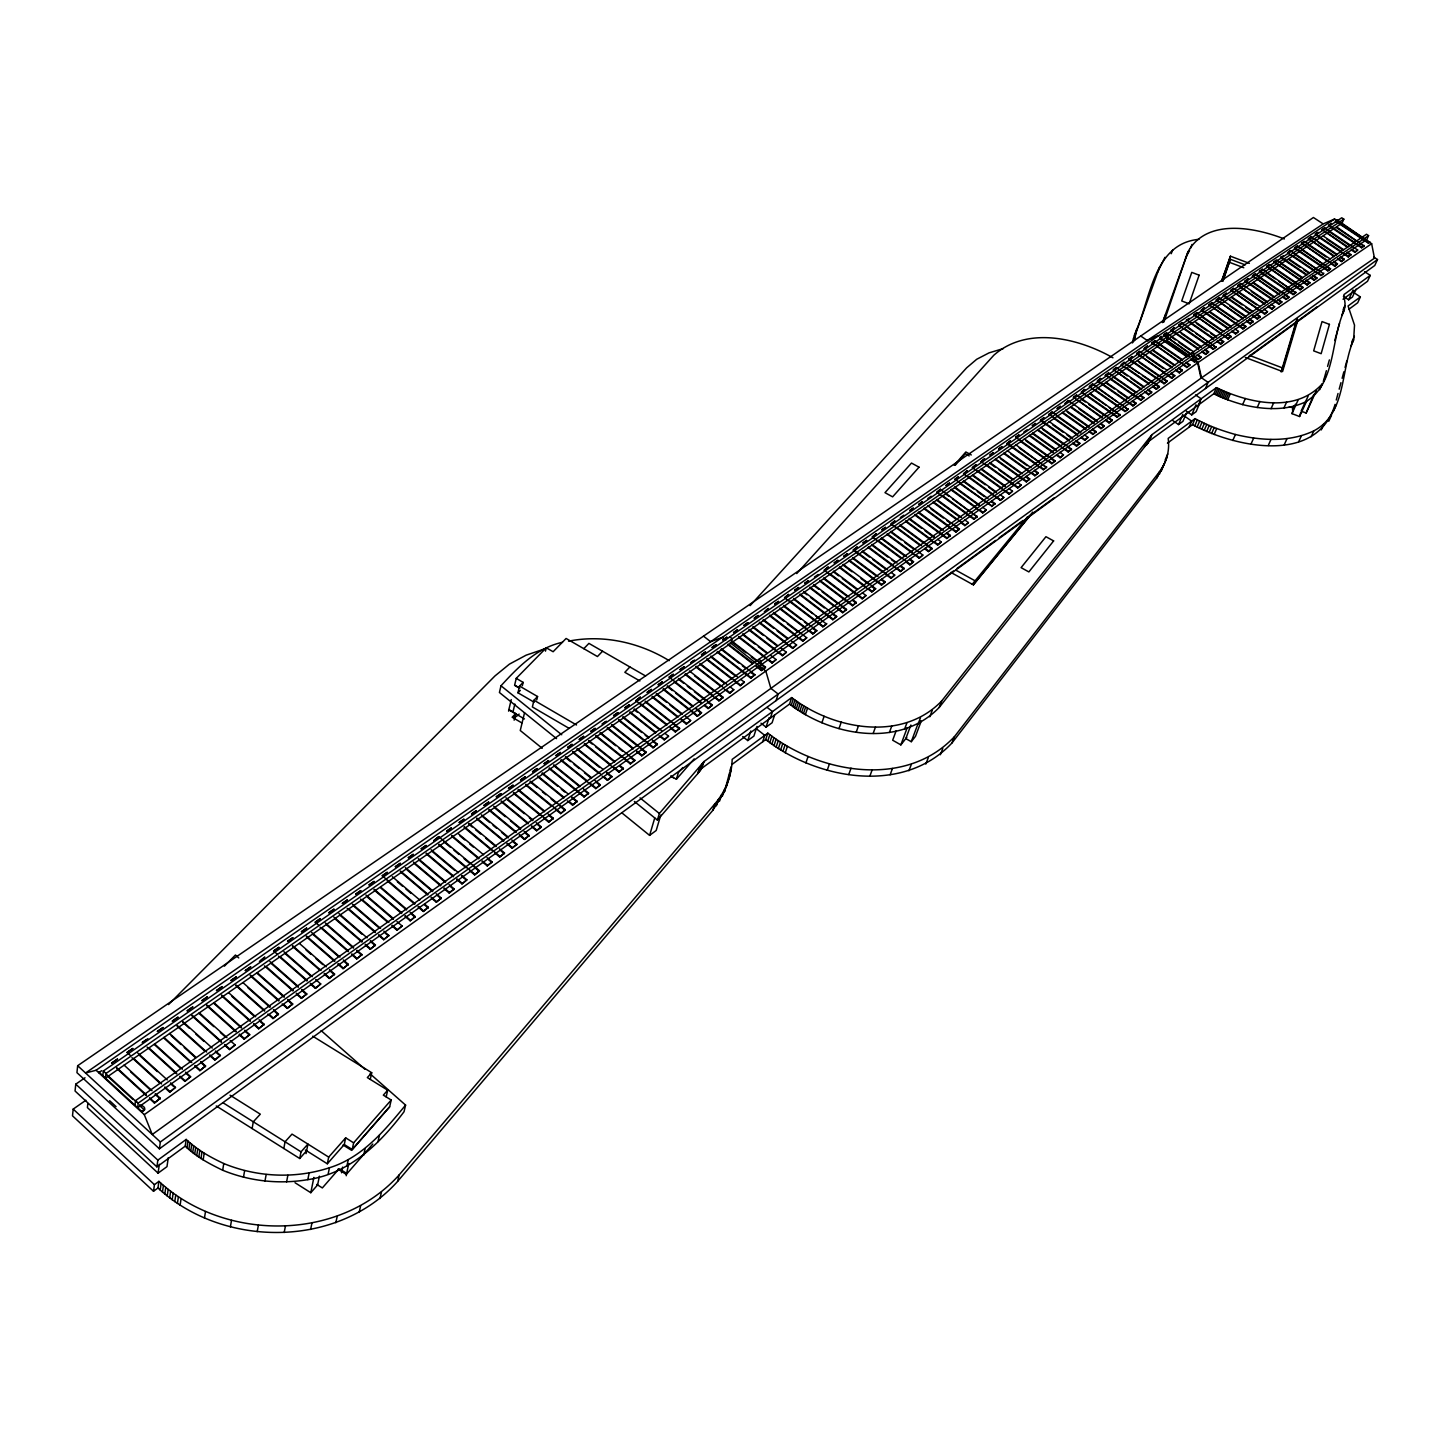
<?xml version="1.0" encoding="UTF-8"?>
<svg xmlns="http://www.w3.org/2000/svg" width="1450" height="1450" viewBox="0 0 1450 1450"><rect width="100%" height="100%" fill="white"/><g stroke="black" fill="none" stroke-linecap="round" stroke-linejoin="round"><path stroke-width="1.5" d="M1319.663 389.706L1322.418 383.688C1295.484 413.594 1248.994 403.372 1216.423 387.639L1151.916 434.692L941.666 701.002C902.081 742.146 833.514 729.749 791.682 697.577L789.543 704.084C831.285 736.256 899.761 748.544 939.238 707.401L1149.361 440.873L1213.813 393.729C1222.966 398.478 1232.754 401.759 1242.65 404.623C1263.186 409.589 1285.824 411.147 1305.435 401.958C1336.338 383.833 1330.484 339.572 1344.077 310.826L1345.074 303.757L1343.951 294.567L1370.25 275.391L1364.613 271.676M1134.389 340.732L1136.673 329.422C1150.702 297.159 1154.164 243.455 1198.969 239.322M85.894 1100.242L73.189 1109.105L72.5 1115.829L153.519 1191.266L157.977 1187.985L158.902 1181.369C223.88 1241.635 338.901 1242.143 399.149 1174.917L714.85 803.898C725.435 791.573 731.833 775.678 732.159 759.383L767.811 733.138C819.776 773.539 905.706 788.601 954.481 736.618L1159.529 471.667C1166.869 462.387 1169.824 450.08 1168.156 438.426L1195.072 418.615C1207.777 425.629 1221.48 430.596 1235.436 434.493C1261.101 440.673 1289.431 442.522 1313.863 430.831C1346.633 413.721 1340.543 369.206 1353.629 339.88L1354.518 325.144L1348.065 305.986L1360.372 296.942L1352.923 292.012M85.024 1077.767L75.762 1084.165L75.056 1091.016L156.908 1166.869L185.201 1146.171L186.198 1139.428C197.037 1149.832 210.268 1157.191 223.771 1163.534C257.121 1177.291 295.129 1178.995 329.44 1167.739C362.21 1157.589 384.631 1130.601 405.583 1105.099L370.094 1073.798M1322.835 223.681L1313.41 217.5L77.666 1065.714L76.941 1072.656L159.409 1148.817L1374.763 265.495L1377.5 259.532L1373.73 257.067M87.834 1103.577L87.399 1107.601L158.086 1173.159L166.986 1166.634L168.254 1157.716M98.727 1072.71L101.645 1070.698M102.805 1075.683L103.331 1071.006L1166.199 334.515L1168.374 336.001L1166.688 340.17L105.469 1078.148L105.995 1073.471L1168.374 336.001M127.056 1052.446L132.802 1048.477L127.056 1052.446L130.355 1055.455M1163.915 322.009L1187.949 251.919C1206.473 218.062 1254.504 227.251 1284.338 238.96M134.941 1105.262L135.539 1100.622L1192.408 352.459L1194.601 353.963L1192.462 358.422L1366.752 239.631L1368.564 235.625L1366.498 234.248L1192.027 352.731L1194.184 354.253L1368.564 235.625M1194.601 353.963L138.239 1103.106L137.641 1107.746L1192.861 358.132M147.882 1038.671L142.209 1042.604L146.468 1039.65M144.583 1109.395C135.285 1115.666 152.703 1108.543 139.635 1104.864M149.477 1098.502L154.407 1103.033L160.261 1098.248L155.331 1093.717M157.977 1187.985C222.774 1248.178 337.596 1248.559 397.626 1181.387L712.82 810.351L724.619 791.392L729.567 772.759M154.407 1103.033L160.261 1098.248M153.519 1191.266L154.443 1184.668L158.902 1181.369M156.908 1166.869L157.833 1160.127L186.198 1139.428M159.409 1148.817L160.352 1141.984L1377.5 259.532M158.086 1173.159L159.319 1164.259M164.756 1087.645L169.686 1092.14L175.486 1087.391L170.574 1082.896M160.189 1190.033L161.131 1183.418M175.486 1087.391L169.686 1092.14M162.472 1192.045L163.415 1185.447M164.811 1194.039L165.753 1187.423M167.203 1195.978L168.164 1189.381M179.927 1076.879L184.839 1081.356L190.584 1076.643L185.672 1072.166M169.668 1197.899L170.629 1191.302M172.188 1199.784L173.148 1193.205M184.839 1081.356L190.584 1076.643M174.761 1201.633L175.74 1195.054M177.407 1203.446L178.386 1196.866M405.583 1105.099L404.042 1111.715C380.045 1143.688 349.051 1173.648 307.817 1179.648C279.216 1184.469 249.509 1181.261 222.666 1170.241C209.996 1164.114 197.399 1157.444 186.996 1147.802L188.011 1141.077M194.934 1066.221L199.846 1070.662L205.556 1065.967L200.644 1061.545M180.108 1205.222L181.087 1198.643M188.844 1149.415L189.859 1142.691M190.748 1151.01L191.762 1144.286M199.846 1070.662L205.556 1065.967M192.687 1152.569L193.72 1145.844M194.681 1154.109L195.714 1147.385M196.729 1155.614L197.762 1148.889M198.813 1157.1L199.846 1150.376M209.833 1055.636L214.727 1060.059L220.4 1055.401L215.488 1050.996M200.952 1158.55L202.003 1151.826M203.145 1159.964L204.196 1153.257M220.4 1055.401L214.727 1060.059M224.587 1045.16L229.481 1049.546L235.099 1044.924L230.206 1040.556M204.45 1218.072L205.501 1211.529M235.099 1044.924L229.481 1049.546M222.666 1170.241L223.771 1163.534M239.232 1034.774L244.108 1039.124L249.672 1034.557L244.796 1030.189M259.405 961.441L264.824 957.072L261.181 960.208M244.108 1039.124L249.672 1034.557M253.532 1024.298L258.608 1028.793L264.136 1024.262L259.079 1019.749M273.615 950.982L278.889 947.339L273.615 950.982L276.968 953.919M258.608 1028.793L264.136 1024.262M230.387 1226.881L231.511 1220.338M243.473 1177.291L244.633 1170.621M252.119 1128.535L253.297 1121.793L260.311 1114.18L230.042 1095.185M267.924 1014.076L272.981 1018.553L278.454 1014.039L273.416 1009.581M1222.803 278.454L1222.966 277.53M272.981 1018.553L278.454 1014.039M282.188 1003.962L287.227 1008.403L292.664 1003.926L287.626 999.485M287.227 1008.403L292.664 1003.926M264.951 1181.17L266.166 1174.518M257.212 1231.666L258.39 1225.159M296.326 993.921L301.346 998.343L306.748 993.884L301.727 989.48M315.212 922.182L320.341 918.629L315.212 922.182L318.529 925.064M301.346 998.343L306.748 993.884M283.819 1148.491L285.07 1141.784L292.012 1134.099L328.697 1157.118L327.319 1163.788L305.37 1149.995M310.336 983.952L315.357 988.356L320.722 983.952L315.701 979.548M320.722 983.952L315.357 988.356M286.593 1181.931L287.861 1175.279M324.238 974.092L329.259 978.46L334.569 974.074L329.567 969.706M284.182 1232.5L285.451 1225.993M329.259 978.46L334.569 974.074M216.249 1105.969L299.733 1158.514L301.02 1151.826L307.944 1144.086L306.059 1153.62M338.031 964.304L343.034 968.654L348.308 964.304L343.306 959.954M343.034 968.654L348.308 964.304M307.817 1179.648L309.14 1173.014M351.697 954.589L356.682 958.921L361.92 954.589L356.936 950.276M295.021 1182.729L310.808 1192.716L313.889 1177.382M1159.746 266.655L1132.378 342.925L1134.77 336.889M356.682 958.921L361.92 954.589M319.399 1176.186L317.604 1184.94L310.808 1192.716M382.256 875.764L387.186 872.356L382.256 875.764L414.863 903.477M310.626 1229.473L311.949 1222.984M365.237 944.965L370.221 949.279L375.423 944.983L370.439 940.688M328.081 1174.373L329.44 1167.739M370.221 949.279L375.423 944.983M378.686 935.431L383.652 939.709L388.817 935.431L383.851 931.172M344.266 1144.521L345.68 1137.851L353.637 1142.836L352.205 1149.488L344.266 1144.521L327.319 1163.788M383.652 939.709L388.817 935.431M342.635 1167.123L341.711 1171.509A20.064 4.713 -57.3 0 0 341.529 1172.778M392.026 925.952L396.974 930.211L402.103 925.97L396.938 921.566M346.858 1166.235L348.272 1159.601M335.838 1222.713L337.234 1216.242M346.242 1175.751A20.064 4.676 -57.3 0 1 346.423 1174.482L348.779 1163.516M402.103 925.97L396.974 930.211M370.257 1079.398L371.708 1072.71L312.729 1036.188M405.039 916.4L410.187 920.804L415.28 916.599L410.114 912.195M410.187 920.804L415.28 916.599M363.66 1155.306L365.11 1148.69M438.734 836.668L433.822 840.656L438.734 836.668L479.551 870.816L474.639 874.876L469.546 870.598M418.144 907.084L423.291 911.47L428.348 907.283L424.904 904.383M359.165 1212.345L360.615 1205.874M423.291 911.47L428.348 907.283M386.189 1096.889L387.694 1090.201L367.339 1077.586L371.708 1072.71M377.979 1141.712L379.465 1135.096M387.694 1090.201L383.326 1095.149L391.192 1100.024L389.688 1106.694L352.205 1149.488M431.157 897.858L436.287 902.208L441.289 898.058L436.16 893.726M436.287 902.208L441.289 898.058M444.062 888.687L449.174 893.019L454.158 888.904L449.029 884.591M379.972 1198.516L381.459 1192.045M562.491 642.278C536.772 647.824 518.085 667.163 500.993 685.778L499.434 692.502L556.546 738.63M449.174 893.019L454.158 888.904M456.859 879.606L461.97 883.902L466.9 879.824L461.789 875.528M466.9 879.824L461.97 883.902M397.626 1181.387L399.149 1174.917M508.588 711.134A16.766 4.586 -59.3 0 1 508.823 709.811L511.234 699.625M602.548 651.213L597.454 656.542L566.098 638.471L553.121 651.739L546.287 647.787L516.236 678.364L514.641 685.125L519.807 688.116M512.919 712.204L514.859 704.048M474.639 874.876L479.551 870.816M534.126 702.199L517.958 692.792L519.553 686.049L523.142 682.388L516.236 678.364M514.134 720.179L515.711 713.581L508.877 709.594M522.326 685.759L523.142 682.388M482.143 861.662L487.236 865.904L492.094 861.88L487.001 857.639M524.537 712.784L520.26 730.51L542.209 748.309M487.236 865.904L492.094 861.88M545.472 651.159L546.287 647.787M519.553 686.049L537.569 696.526L533.999 700.223L532.368 706.947L568.998 728.299M536.754 699.897L537.569 696.526M494.631 852.781L499.706 857.022L504.528 853.017L499.452 848.794M499.706 857.022L504.528 853.017M507.011 843.991L512.086 848.196L516.889 844.226L511.814 840.021M512.086 848.196L516.889 844.226M519.317 835.272L524.374 839.441L529.123 835.49L524.066 831.321M524.374 839.441L529.123 835.49M531.498 826.609L536.554 830.759L541.285 826.844L536.228 822.694M536.554 830.759L541.285 826.844M543.605 818.018L548.644 822.15L553.338 818.253L548.082 813.939M548.644 822.15L553.338 818.253M555.386 809.317L560.643 813.613L565.301 809.734L530.338 781.169M560.643 813.613L565.301 809.734M567.294 800.853L572.533 805.131L577.154 801.288L571.934 797.029M572.533 805.131L577.154 801.288M1221.951 280.539L1229.346 262.287L1243.792 267.743M549.188 768.627L584.024 796.956L588.609 793.132L583.389 788.891M606.354 721.176L602.076 724.13L604.922 722.154M584.024 796.956L588.609 793.132M1167.431 443.156L1192.498 424.651C1235.853 447.669 1317.089 464.852 1335.088 404.351M1336.266 400.019L1338.024 393.494M1339.184 389.162L1340.942 382.655M1342.12 378.305L1343.878 371.798M1345.056 367.448L1346.814 360.941M560.969 760.434L595.732 788.601L600.3 784.794L595.08 780.589M595.732 788.601L600.3 784.794M602.167 776.112L607.369 780.317L611.9 776.548L606.698 772.342M607.369 780.317L611.9 776.548M635.897 700.713L640.266 697.142L635.897 700.713L666.728 725.127M1326.387 370.692L1323.379 381.459L1326.134 375.459M1327.584 366.379L1329.378 359.908M1334.761 340.496L1339.564 323.241M584.296 744.231L618.896 772.089L623.409 768.355L619.947 765.564M618.896 772.089L623.409 768.355M625.168 759.782L630.351 763.933L634.828 760.217L600.3 732.54M1304.746 403.173L1301.121 411.129L1306.142 413.032L1313.827 394.472M630.351 763.933L634.828 760.217M636.55 751.698L641.716 755.849L646.156 752.133L611.701 724.619M1292.421 409.933L1294.234 405.964L1292.023 413.649L1299.581 416.531L1300.668 412.67M641.716 755.849L646.156 752.133M669.175 677.132L673.253 674.304L669.175 677.132L701.202 702.271M647.842 743.687L652.989 747.801L657.394 744.14L652.246 740.026M652.989 747.801L657.394 744.14M659.043 735.748L664.191 739.826L668.559 736.183L665.133 733.464M668.559 736.183L664.191 739.826M694.641 660.022L690.617 662.813L693.299 660.964M670.154 727.846L675.283 731.924L679.633 728.299L645.413 701.202M675.283 731.924L679.633 728.299M621.923 812.924L649.6 835.381L654.748 817.945M634.375 801.469L657.412 820.084L659.351 813.486L704.029 761.54L791.682 697.577M681.192 720.016L686.303 724.076L690.635 720.469L685.506 716.427M660.801 814.991L656.197 830.487L649.6 835.381M690.635 720.469L686.303 724.076M1296.536 320.214L1281.274 371.526L1282.833 368.028L1249.574 355.431M1281.854 371.291L1297.442 318.873M671.096 776.167L676.389 779.248L678.364 772.632L682.823 767.539M692.139 712.24L697.251 716.282L701.546 712.693L696.435 708.669M697.251 716.282L701.546 712.693M704.555 705.751L708.107 708.543L712.367 704.972L678.582 678.473M730.891 643.22L732.25 638.743L729.839 636.876M708.107 708.543L712.367 704.972M685.161 674.449L718.892 700.857L723.115 697.323L689.403 670.969M657.412 820.084L697.849 773.521L699.842 766.959M697.849 773.521L700.35 766.361M698.338 772.941L700.839 765.781M698.846 772.342L701.329 765.183M699.317 771.744L701.8 764.585M699.788 771.146L702.271 763.987M700.259 770.548L702.724 763.371M718.892 700.857L723.115 697.323M700.713 769.95L703.594 762.156M701.147 769.334L704.029 761.54M724.275 689.094L729.586 693.245L733.791 689.729L730.238 686.956M733.791 689.729L729.586 693.245M734.896 681.536L740.207 685.669L744.376 682.171L740.841 679.434M764.313 611.773L768.355 608.456L765.6 610.903M744.376 682.171L740.207 685.669M717.224 652.156L750.737 678.165L754.888 674.685L721.393 648.73M750.737 678.165L754.888 674.685M712.82 810.351L714.85 803.898M759.927 665.677L761.341 661.218L758.912 659.333M716.427 805.783L718.457 799.349M719.581 801.107L721.611 794.654M729.803 771.037L731.162 766.742M756.139 666.474L761.413 670.553L765.528 667.109L732.123 641.281M784.577 597.744L788.564 594.464L784.577 597.744L822.803 626.817L826.554 624.153L793.766 598.433M722.317 796.304L724.347 789.869M729.096 776.221L731.144 769.769M724.619 791.392L726.668 784.957M763.371 669.175L730.147 642.64M726.522 786.408L730.057 774.898M761.413 670.553L765.528 667.109M738.63 637.275L771.998 663.013L776.094 659.587L770.838 655.527M742.69 736.582L747.765 740.588L750.828 730.981M776.094 659.587L771.998 663.013M756.972 726.486L753.891 736.092L747.765 740.588M749.016 630.061L782.311 655.672L786.371 652.264L781.115 648.222M786.371 652.264L782.311 655.672M814.447 577.064L818.126 574.508M760.996 723.206L766.053 727.157L769.171 717.569M759.329 622.902L792.552 648.386L796.576 644.996L791.338 640.972M731.924 764.494L762.7 741.784L764.784 735.368L756.03 728.516M770.385 718.112L772.487 711.588L767.195 707.455M776.04 700.64L778.179 694.043L771.074 688.533M762.7 741.784L765.727 739.554L767.811 733.138M796.576 644.996L792.552 648.386M774.59 715.067L772.107 722.734L766.053 727.157M1164.223 463.746L1156.973 477.757L952.034 742.889C904.166 794.364 819.486 780.064 767.721 741.113L769.823 734.697M824.252 570.267L828.131 567.077L824.252 570.267L862.152 598.796L866.013 595.533L862.406 592.832M769.551 615.779L802.702 641.136L806.726 637.783L773.593 612.462M769.769 742.654L771.871 736.237M771.853 744.176L773.956 737.76M806.726 637.783L802.702 641.136M773.974 745.662L776.094 739.246M779.701 608.728L812.798 633.958L816.785 630.605L783.707 605.411M776.149 747.131L778.251 740.732M791.174 705.334L793.313 698.827M812.798 633.958L816.785 630.605M778.36 748.581L780.481 742.183M792.824 706.567L794.981 700.06M780.607 750.013L782.728 743.614M794.509 707.781L796.666 701.274M822.803 626.817L826.772 623.5M796.231 708.978L798.388 702.489M782.909 751.408L785.03 745.01M797.989 710.174L800.146 703.667M785.248 752.786L787.386 746.388M853.289 550.166L857.095 547.031L853.289 550.166L881.981 571.59M799.766 711.334L801.941 704.827M801.596 712.476L803.771 705.969M799.802 594.754L832.753 619.73L836.686 616.431L803.753 591.491M803.445 713.599L805.62 707.092M832.753 619.73L836.686 616.431M805.33 714.705L807.523 708.198M1222.93 280.539L1227.896 265.785M1222.966 281.246L1230.361 259.296L1245.188 264.879M837.429 608.783L842.613 612.697L846.528 609.417L813.686 584.586M842.613 612.697L846.528 609.417M872.302 536.989L876.072 533.89L872.302 536.989L900.867 558.214M1221.553 281.083L1230.416 256.197L1249.32 263.32M1221.933 281.354L1230.416 256.197M819.866 581.16L852.419 605.719L856.316 602.457L852.691 599.72M852.419 605.719L856.316 602.457M805.892 762.918L808.067 756.519M862.152 598.796L866.013 595.533M821.896 722.789L824.107 716.3M891.061 524.012L894.777 520.931L891.061 524.012L919.518 545.019M839.405 567.584L871.812 591.908L875.655 588.664L843.266 564.394M871.812 591.908L875.655 588.664M900.341 517.577L903.821 515.185M849.066 560.86L881.419 585.057L885.225 581.849L881.636 579.166M881.419 585.057L885.225 581.849M885.569 574.254L890.934 578.278L894.722 575.088L891.152 572.406M839.006 728.589L841.254 722.118M894.722 575.088L890.934 578.278M827.243 770.168L829.472 763.787M868.188 547.556L900.396 571.536L904.166 568.364L900.595 565.699M927.819 498.546L931.208 496.208M900.396 571.536L904.166 568.364M906.232 562.183L909.803 564.847L913.536 561.676L909.966 559.029M936.845 492.293L940.452 489.302L977.137 516.871L973.784 519.245L936.845 492.293L940.452 489.302M909.803 564.847L913.536 561.676M856.243 732.141L858.527 725.671M887.056 534.434L919.137 558.196L922.853 555.06L890.808 531.334M922.853 555.06L919.137 558.196M1187.949 251.919L1162.501 322.589L1165.528 314.686M848.757 774.536L851.023 768.174M924.846 548.97L928.399 551.58L932.096 548.463L900.106 524.864M954.97 479.261L958.305 476.959L954.97 479.261L991.764 505.978L995.062 503.621L991.564 501.084M928.399 551.58L932.096 548.463M905.67 521.493L937.606 545.037L941.268 541.938L937.733 539.327M963.579 473.787L967.132 470.851L963.579 473.787L1000.301 500.359L1003.817 497.386L1000.156 494.722M941.268 541.938L937.606 545.037M873.172 733.428L875.492 726.976M914.877 515.094L946.741 538.512L950.403 535.431L946.85 532.839M972.388 467.698L975.904 464.761L972.388 467.698L1009.019 494.16L1012.517 491.188L1008.856 488.541M946.741 538.512L950.403 535.431M981.124 461.644L984.623 458.744L981.124 461.644L1017.664 487.979L1021.144 485.043L1017.501 482.397M924.013 508.733L955.822 532.059L959.447 528.978L927.674 505.706M955.822 532.059L959.447 528.978M869.891 776.076L872.193 769.732M961.314 523.051L964.83 525.625L968.437 522.58L964.921 520.006M889.394 732.486L891.75 726.051M968.437 522.58L964.83 525.625M896.154 730.782L892.674 740.225L900.849 744.883L906.757 737.416M973.784 519.245L977.373 516.218M1006.989 443.736L1010.414 440.873L1006.989 443.736L1043.311 469.728L1046.483 467.462L1015.87 444.769M951.091 489.919L982.683 512.919L986.254 509.892L982.738 507.337M904.492 729.368L906.884 722.952M986.254 509.892L982.683 512.919M900.849 744.883L907.156 727.882M890.119 774.789L892.457 768.464M1015.725 437.193L1018.915 435L1015.725 437.193L1044.725 457.892M959.991 483.72L991.764 505.978M910.89 725.018L905.815 738.612L911.271 741.693L915.494 736.328L921.076 721.484M991.528 506.612L995.062 503.621M1023.936 431.991L1027.107 429.798M1000.301 500.359L1003.817 497.386M911.271 741.693L917.632 724.728L920.804 720.704M918.086 724.13L920.496 717.714M955.695 570.067L975.089 580.816L973.693 584.513L1028.702 517.306M1009.019 494.16L1012.517 491.188M1040.447 420.554L1043.819 417.745L1040.447 420.554L1069.266 440.981M908.933 770.766L911.307 764.458M929.794 716.789L932.223 710.373M973.548 584.876L975.089 580.816M1017.664 487.979L1021.144 485.043M1052.084 412.036L1048.749 414.809L1052.084 412.036L1080.83 432.336M939.238 707.401L941.666 701.002M995.262 459.559L1026.274 481.853L1029.736 478.917L1026.092 476.307M1026.274 481.853L1029.736 478.917M1003.871 453.578L1034.811 475.763L1038.254 472.845L1034.611 470.253M925.825 764.059L928.254 757.752M1034.811 475.763L1038.254 472.845M1068.469 400.689L1065.17 403.444L1068.469 400.689L1097.088 420.826M1043.311 469.728L1046.719 466.827M1101.873 417.89L1073.544 397.173L1076.589 395.071L1112.277 420.119L1109.014 422.911L1105.444 420.391M1076.589 395.071L1073.29 397.808M1020.927 441.724L1051.739 463.71L1055.129 460.828L1024.334 438.879M940.361 754.743L942.79 748.454M1081.374 392.207L1084.636 389.488L1081.374 392.207L1117.026 417.201L1120.016 415.062L1089.983 393.222M1051.739 463.71L1055.129 460.828M1056.488 455.173L1060.113 457.747L1063.484 454.883L1059.878 452.309M1089.403 386.661L1092.648 383.942L1127.955 409.407L1124.982 411.528L1089.403 386.661L1092.648 383.942M1063.484 454.883L1060.113 457.747M952.034 742.889L954.481 736.618M1037.529 430.179L1068.197 451.983L1071.568 449.119L1040.901 427.351M1097.378 381.132L1100.604 378.432L1097.378 381.132L1132.885 405.909L1136.093 403.173L1132.541 400.689M1068.197 451.983L1071.568 449.119M1072.873 443.537L1076.48 446.093L1079.815 443.247L1076.208 440.709M1108.525 372.958L1105.317 375.641L1108.525 372.958L1136.836 392.66M1076.48 446.093L1079.815 443.247M1081.084 437.701L1084.691 440.238L1088.007 437.411L1084.419 434.873M1141.096 389.579L1113.437 369.551L1116.373 367.521L1144.268 386.878M1088.007 437.411L1084.691 440.238M1116.373 367.521L1113.183 370.185M1089.258 431.882L1092.847 434.42L1096.146 431.611L1092.575 429.091M1092.847 434.42L1096.146 431.611M1134.281 335.458L1136.673 329.422M1164.948 257.321L1157.39 272.636M1123.949 362.736L1159.438 386.534L1156.284 389.216L1152.569 386.642M1133.139 339.155L1135.531 333.119M1097.378 426.119L1100.949 428.638L1104.247 425.847L1100.659 423.327M1128.789 359.382L1131.942 356.736L1128.789 359.382L1156.574 378.613M1171.219 253.714L1172.796 249.744M1100.949 428.638L1104.247 425.847M1109.014 422.911L1112.277 420.119M1171.074 373.067L1174.772 375.604L1171.654 378.287L1136.782 353.401L1139.664 351.389L1167.377 370.511M1139.664 351.389L1136.528 354.017M1144.213 348.707L1147.331 346.079L1144.213 348.707L1171.872 367.774M1117.026 417.201L1120.27 414.428M1179.448 362.409L1152.098 342.78L1154.943 340.804L1182.548 359.781M1124.982 411.528L1128.209 408.791M1190.414 248.458L1192.027 244.434M1154.943 340.804L1151.844 343.414M1162.864 322.371L1164.495 318.293M1159.583 338.049L1161.251 336.454L1159.583 338.049L1187.133 356.972M1132.885 405.909L1136.093 403.173M1197.428 354.489L1201.071 357.026L1197.936 359.618L1163.661 334.841L1166.543 332.938L1193.803 351.951M1166.543 332.938L1163.408 335.476M1110.628 379.338L1140.733 400.309L1143.923 397.59L1140.389 395.125M1168.229 336.11L1166.525 340.279L1342.029 223.173L1343.824 219.167L1341.757 217.79L1166.072 334.606L1168.229 336.11L1343.824 219.167M1140.733 400.309L1143.923 397.59M1171.074 330.382L1174.21 327.845L1171.074 330.382L1198.298 349.359M1144.811 392.171L1148.527 394.744L1151.717 392.044L1147.983 389.452M1178.705 325.308L1181.804 322.788L1215.934 347.311L1213.106 349.251L1178.705 325.308L1181.804 322.788M1148.527 394.744L1151.717 392.044M1156.284 389.216L1159.438 386.534M1186.281 320.269L1189.127 318.384M1160.29 381.169L1163.988 383.743L1167.141 381.06L1137.507 360.579M1227.534 333.989L1231.141 336.491L1228.077 339.01L1194.075 314.65L1196.884 312.765L1223.927 331.488M1163.988 383.743L1167.141 381.06M1196.884 312.765L1193.821 315.266M1171.654 378.287L1174.772 375.604M1222.187 279.632L1230.361 259.296M1201.307 310.3L1204.37 307.817L1201.307 310.3L1228.295 328.969M1146.751 444.788L1149.306 438.607M1147.077 444.371L1149.941 437.755M1147.693 443.501L1151.119 436.015M1148.835 441.761L1151.916 434.692M1175.569 370.312L1179.267 372.849L1182.366 370.203L1178.669 367.666M1242.306 323.93L1245.894 326.395L1242.868 328.896L1209.01 304.736L1211.783 302.887L1238.717 321.447M1179.267 372.849L1182.366 370.203M1211.783 302.887L1208.756 305.352M1183.146 364.929L1186.825 367.466L1189.906 364.838L1186.227 362.301M1243.031 318.946L1216.405 299.806L1219.178 297.975L1246.039 316.462M1186.825 367.466L1189.906 364.838M1219.178 297.975L1216.151 300.422M1190.812 359.491L1194.492 362.011L1196.159 360.379L1192.48 357.86M1196.159 360.379L1194.492 362.011M1223.293 295.673L1226.301 293.226L1223.293 295.673L1248.341 312.892M1197.936 359.618L1201.071 357.026M1263.929 309.194L1267.499 311.641L1264.527 314.106L1230.869 290.199L1233.606 288.387L1260.376 306.748M1201.923 351.879L1205.548 354.416L1208.648 351.843L1205.023 349.323M1233.606 288.387L1230.615 290.816M1205.548 354.416L1208.648 351.843M1173.032 420.754L1178.542 424.578L1182.801 414.428M1156.973 477.757L1159.529 471.667M1264.599 304.301L1238.137 285.378L1240.856 283.566L1267.572 301.854M1165.166 460.031L1167.721 453.959M1159.329 474.422L1161.885 468.332M1161.323 470.96L1166.779 457.674M1186.372 413.232L1182.946 421.334L1178.542 424.578M1213.106 349.251L1216.188 346.695M1240.856 283.566L1237.883 285.994M1245.097 281.191L1248.069 278.781L1245.097 281.191L1278.882 304.282L1281.836 301.836L1278.284 299.425M1217.003 341.602L1220.61 344.121L1223.691 341.584L1220.066 339.064M1186.245 411.093L1191.737 414.899L1196.014 404.767M1220.61 344.121L1223.691 341.584M1278.9 294.586L1252.546 275.808L1255.229 274.032L1288.941 296.996L1286.005 299.425L1282.452 296.996M1189.109 427.152L1191.683 421.116L1184.287 415.987M1198.552 404.913L1201.144 398.786L1195.561 394.926M1205.494 388.528L1208.104 382.347L1200.817 377.344M1200.401 401.577L1196.105 411.691L1191.737 414.899M1255.229 274.032L1252.274 276.424M1228.077 339.01L1231.141 336.491M1192.498 424.651L1195.072 418.615M1259.416 271.676L1262.352 269.283L1295.72 292.773L1293.074 294.586L1259.416 271.676L1262.352 269.283M1194.782 425.865L1197.356 419.829M1231.902 331.452L1235.491 333.935L1238.536 331.434L1234.947 328.951M1197.102 427.043L1199.658 421.026M1238.536 331.434L1235.491 333.935M1292.639 284.708L1266.774 266.347L1269.439 264.589L1303.006 287.372L1300.106 289.782L1296.372 287.245M1213.813 393.729L1216.423 387.639M1199.44 428.203L1202.014 422.186M1269.439 264.589L1266.521 266.963M1242.868 328.896L1245.894 326.395M1215.299 394.472L1217.909 388.364M1201.814 429.345L1204.388 423.309M1216.786 395.197L1219.396 389.089M1302.535 277.566L1276.471 259.913L1273.843 261.671L1299.653 279.959M1218.308 395.904L1220.918 389.796M1204.207 430.433L1206.799 424.415M1246.619 321.429L1250.208 323.894L1253.217 321.411L1249.628 318.946M1219.831 396.593L1222.441 390.503M1250.208 323.894L1253.217 321.411M1283.214 255.871L1280.586 257.611L1306.613 275.228M1206.654 431.52L1209.227 425.484M1221.371 397.282L1223.999 391.174M1222.93 397.934L1225.558 391.844M1251.93 315.357L1257.295 319.054L1260.286 316.571L1256.697 314.124M1209.101 432.553L1211.692 426.536M1224.489 398.587L1227.117 392.497M1257.295 319.054L1260.286 316.571M1287.564 252.971L1290.428 250.632L1323.542 273.778L1320.95 275.536L1287.564 252.971L1290.428 250.632M1226.084 399.221L1228.712 393.131M1211.602 433.568L1214.194 427.551M1264.527 314.106L1267.499 311.641M1227.679 399.837L1230.307 393.748M1294.488 248.367L1297.351 246.047L1330.393 269.084L1327.819 270.842L1294.488 248.367L1297.351 246.047M1214.121 434.547L1216.713 428.529M1268.17 306.729L1271.741 309.176L1274.695 306.729L1271.124 304.282M1327.257 261.199L1301.647 243.183L1304.221 241.479L1330.085 258.861M1274.695 306.729L1271.741 309.176M1304.221 241.479L1301.393 243.799M1278.882 304.282L1281.836 301.836M1334.054 256.577L1308.498 238.634L1311.072 236.93L1336.882 254.239M1311.072 236.93L1308.244 239.232M1286.005 299.425L1288.941 296.996M1315.313 234.102L1317.869 232.417L1315.313 234.102L1341.087 251.376M1242.65 404.623L1245.314 398.532M1293.074 294.586L1295.992 292.175M1347.539 247.424L1322.092 229.608L1324.629 227.922L1357.671 250.016L1354.898 252.336L1351.219 249.871M1324.629 227.922L1321.82 230.206M1232.79 440.51L1235.436 434.493M1300.106 289.782L1303.006 287.372M1328.562 225.729L1331.354 223.463L1328.562 225.729L1361.568 247.769L1364.069 246.065L1336.846 227.124M1303.369 282.478L1307.102 284.998L1309.984 282.605L1306.251 280.086M1335.396 221.198L1336.918 219.766L1369.579 242.313L1368.329 243.147L1335.396 221.198L1336.918 219.766M1307.102 284.998L1309.984 282.605M1257.204 407.559L1259.887 401.469M1310.329 277.748L1314.044 280.249L1316.908 277.874L1313.192 275.355M1294.904 327.011L1297.569 321.012L1282.561 371.562L1245.314 357.461M1314.044 280.249L1316.908 277.874M1320.95 275.536L1323.814 273.162M1327.819 270.842L1330.665 268.486M1250.969 444.135L1253.652 438.136M1281.111 371.889L1282.833 368.028M1271.052 408.701L1273.753 402.629M1330.955 263.683L1334.652 266.184L1337.48 263.827L1333.783 261.344M1334.652 266.184L1337.48 263.827M1337.752 259.061L1341.431 261.544L1344.241 259.188L1340.561 256.722M1341.431 261.544L1344.241 259.188M1318.739 237.184L1348.192 256.922L1350.983 254.602L1347.304 252.137M1348.192 256.922L1350.983 254.602M1283.884 408.103L1286.621 402.049M1354.898 252.336L1357.671 250.016M1268.261 445.494L1270.961 439.495M1361.568 247.769L1364.341 245.467M1368.329 243.147L1369.851 241.697M1295.376 404.278L1293.563 408.266L1289.376 406.689M1292.023 413.649L1298.185 399.783M1343.189 309.502L1345.002 305.551M1342.99 311.297L1344.803 307.327M1343.389 296.326L1348.627 299.806L1353.086 290M1341.776 315.031L1344.494 309.086M1284.283 444.661L1287.002 438.679M1356.022 289.166L1352.451 296.996L1348.627 299.806M1305.435 401.958L1308.19 395.941M1299.581 416.531L1306.867 400.544M1313.591 396.575L1316.346 390.539M1306.142 413.032L1313.446 397.083M1360.372 296.942L1357.707 302.76L1348.917 309.249M1370.25 275.391L1367.531 281.282L1343.026 299.226M1298.674 441.724L1301.411 435.761M1351.69 342.146L1354.391 336.291M1350.911 345.752L1353.629 339.88M1311.108 436.776L1313.863 430.831M1321.24 429.925L1323.995 423.998M1328.744 421.261L1331.499 415.334M1333.329 410.876L1336.084 404.949M1185.52 257.955L1189.598 250.469M1144.394 446.781L1147.657 442.667M972.261 584.259L1027.289 517.088M1032.744 512.086L973.222 584.803L950.892 572.424M372.795 1144.014L347.021 1173.63L342.309 1170.658M676.389 779.248L694.206 758.876M389.633 1106.912L351.607 1150.357L343.034 1144.993M339.173 1168.682L322.353 1187.931L316.752 1184.414M954.227 465.269L965.845 451.965L971.301 454.956M955.206 465.269L965.247 453.759L969.198 455.916M353.637 1142.836L391.192 1100.024M328.697 1157.118L345.68 1137.851M299.733 1158.514L306.621 1150.774M796.739 573.566L993.812 355.232C1026.89 325.869 1077.966 337.868 1112.947 357.788M750.139 605.611L966.624 367.847L976.702 359.274L989.063 352.858L1003.291 348.58M629.88 666.946L624.841 672.311L639.867 680.956M515.711 713.581L512.158 717.243L521.801 722.897M583.806 648.676L588.918 643.383L645.594 675.99M517.958 692.792L520.332 690.345M224.387 966.171L235.426 955.006L238.743 957.924M168.544 1004.578L494.994 675.918L509.403 664.154L526.187 655.146L544.819 648.839M702.018 768.119L789.543 704.084M940.633 580.344L953.447 571.028M957.109 568.364L995.552 540.433M999.213 537.769L1023.029 520.478M1026.691 517.813L1054.15 497.858M1248.849 356.392L1317.071 306.838M1198.081 362.518L1201.524 377.834L152.25 1134.498L144.293 1114.651L1198.081 362.518L1192.208 358.494M96.062 1070.263L1158.822 335.584L1147.204 340.478L85.568 1073L96.062 1070.263L144.293 1114.651M1124.185 362.101L1121.013 364.766L1148.853 384.069M1371.646 243.691L1374.473 258.191L1200.999 378.196L1197.628 362.826L1371.646 243.691L1365.918 239.866M1334.598 219.004L1158.749 335.639L1147.204 340.478L1323.179 223.934L1334.598 219.004L1338.296 221.469M710.645 641.697L722.263 637.384L725.743 640.066M568.545 641.19C602.928 634.284 639.486 642.404 669.157 660.656M514.587 685.342L518.719 687.753M670.679 776.185L673.489 777.816M533.999 700.223L576.52 724.982M508.823 709.811L524.447 718.928M337.941 1169.153L346.423 1174.482M222.974 1102.725L301.02 1151.826M1342.011 223.934L1362.384 237.51M1341.141 224.261L1368.601 242.549M1336.574 227.722L1356.729 241.189M1360.39 243.618L1364.069 246.065M1328.834 225.131L1354.499 242.277M1358.179 244.724L1361.84 247.171M1328.037 230.985L1350.059 245.721M1327.602 233.287L1347.811 246.808M1351.491 249.273L1355.17 251.738M1323.379 236.114L1343.624 249.672M1326.804 239.178L1343.352 250.27M1347.032 252.735L1350.711 255.2M1344.784 253.859L1348.464 256.324M1318.177 242.476L1336.61 254.856M1340.289 257.321L1343.969 259.804M1308.498 238.634L1334.326 255.979M1338.024 258.444L1341.703 260.928M1309.495 245.811L1326.116 256.976M1333.511 261.942L1337.208 264.426M1301.647 243.183L1334.924 265.567M1302.644 250.397L1322.998 264.099M1326.696 266.601L1330.393 269.084M1294.759 247.769L1328.091 270.226M1295.738 255.001L1316.129 268.757M1293.382 256.124L1313.809 269.917M1317.506 272.419L1321.222 274.92M1289.05 259.024L1309.477 272.854M1288.778 259.641L1299.925 267.181M1303.641 269.682L1309.223 273.452M1312.939 275.971L1316.654 278.472M1280.857 256.994L1306.885 274.612M1310.601 277.131L1314.316 279.651M1281.8 264.299L1302.263 278.183M1305.997 280.702L1309.713 283.221M1273.843 261.671L1307.374 284.399M1274.768 268.993L1295.285 282.913M1299.001 285.451L1302.734 287.988M1266.774 266.347L1300.378 289.166M1267.699 273.724L1275.166 278.799M1278.9 281.336L1288.253 287.698M1291.986 290.236L1295.72 292.773M1259.688 271.059L1293.346 293.969M1258.509 277.059L1281.564 292.773M1285.117 295.184L1288.669 297.612M1257.875 279.433L1279.172 293.969M1282.724 296.398L1286.277 298.809M1253.398 282.424L1274.731 296.996M1253.126 283.04L1272.683 296.38M1278.012 300.023L1281.564 302.452M1245.351 280.575L1279.154 303.666M1251.277 291.504L1267.3 302.47M1238.137 285.378L1264.871 303.684M1268.442 306.131L1271.994 308.56M1238.699 292.683L1256.534 304.917M1236.216 293.879L1257.658 308.578M1261.228 311.025L1264.799 313.49M1231.666 296.924L1253.126 311.659M1231.412 297.54L1242.143 304.899M1245.713 307.364L1251.078 311.043M1256.443 314.722L1260.014 317.188M1223.546 295.057L1250.389 313.508M1253.978 315.973L1257.549 318.438M1166.761 340.224L1188.801 355.341M1165.963 340.478L1189.163 356.392M1159.837 337.433L1187.387 356.337M1191.066 358.857L1194.746 361.394M1158.369 343.958L1182.294 360.397M1185.973 362.935L1189.652 365.454M1229.654 305.986L1245.786 317.079M1249.356 319.562L1252.945 322.027M1216.405 299.806L1243.303 318.329M1246.873 320.812L1250.462 323.278M1216.912 307.219L1234.856 319.598M1242.034 324.546L1245.622 327.011M1152.098 342.78L1187.079 366.85M1140.733 336.019L1148.019 341.04M1152.859 349.903L1174.989 365.128M1152.605 350.519L1172.887 364.476M1178.415 368.3L1182.113 370.837M1149.995 351.897L1172.144 367.14M1175.823 369.696L1179.521 372.233M1214.393 308.451L1243.139 328.28M1209.753 311.532L1231.34 326.449M1209.499 312.167L1231.086 327.084M1201.561 309.666L1228.567 328.353M1232.156 330.836L1235.762 333.319M1146.805 357.117L1163.426 368.59M1170.821 373.683L1174.518 376.239M1136.782 353.401L1164.513 372.541M1168.211 375.097L1171.908 377.653M1139.102 362.482L1159.474 376.565M1163.172 379.121L1166.869 381.676M1129.043 358.748L1164.259 383.108M1202.05 317.133L1221.861 330.872M1227.262 334.606L1230.869 337.107M1194.075 314.65L1221.136 333.391M1224.743 335.892L1228.349 338.394M1194.8 321.519L1216.459 336.563M1196.341 323.404L1207.179 330.926M1210.786 333.428L1216.206 337.179M1219.812 339.699L1223.419 342.2M1186.535 319.653L1213.65 338.484M1217.257 340.986L1220.882 343.505M1189.906 322.788L1213.378 339.101M1129.514 366.596L1138.776 373.013M1142.491 375.586L1151.771 382.021M1155.469 384.594L1159.184 387.15M1126.831 367.992L1149.125 383.452M1152.822 386.026L1156.538 388.6M1121.702 372.016L1127.284 375.894M1131 378.468L1142.165 386.208M1147.729 390.086L1151.445 392.678M1118.729 373.23L1141.712 389.198M1145.246 391.663L1148.799 394.11M1186.988 327.192L1192.408 330.962M1196.033 333.482L1206.889 341.022M1212.309 344.81L1215.934 347.311M1184.396 328.461L1213.36 348.634M1179.648 331.633L1201.398 346.804M1181.206 333.518L1201.144 347.42M1204.769 349.939L1208.394 352.477M1113.582 377.272L1134.824 392.062M1140.135 395.759L1143.669 398.224M1105.553 375.006L1140.987 399.674M1105.933 382.147L1128.988 398.224M1171.328 329.748L1198.552 348.725M1202.177 351.263L1205.802 353.8M1171.745 337.361L1175.37 339.898M1179.013 342.436L1189.906 350.048M1197.174 355.123L1200.799 357.661M1163.661 334.841L1190.939 353.909M1194.564 356.446L1198.207 358.984M1166.162 340.822L1188.366 356.356M1192.063 358.947L1197.628 362.826M1105.679 382.782L1114.543 388.962M1118.095 391.428L1126.958 397.608M1132.287 401.324L1135.839 403.807M1097.632 380.498L1126.034 400.309M1129.586 402.792L1133.139 405.275M1097.741 388.292L1117.279 401.958M1124.384 406.924L1127.955 409.407M1094.986 389.76L1118.113 405.928M1121.666 408.411L1125.236 410.894M1089.747 393.856L1105.77 405.094M1109.322 407.577L1112.893 410.078M1116.446 412.579L1120.016 415.062M1086.974 395.324L1110.138 411.564M1113.709 414.066L1117.279 416.567M1081.682 399.457L1085.253 401.976M1088.823 404.478L1104.882 415.751M1108.452 418.252L1112.023 420.754M1078.891 400.943L1102.127 417.256M1105.697 419.757L1109.268 422.276M1078.945 408.864L1096.834 421.461M1100.405 423.962L1103.994 426.481M1070.771 406.58L1094.043 422.965M1097.632 425.484L1101.202 428.004M1070.535 407.214L1093.808 423.599M1065.678 410.132L1088.986 426.554M1067.218 412.036L1088.732 427.188M1092.321 429.726L1095.892 432.245M1062.596 412.271L1085.923 428.729M1089.512 431.248L1093.101 433.786M1062.361 412.906L1085.669 429.363M1057.231 416.476L1080.576 432.97M1048.984 414.174L1077.749 434.511M1081.338 437.066L1084.944 439.604M1054.132 418.633L1077.495 435.145M1049.22 421.569L1072.619 438.154M1052.573 424.759L1063.357 432.408M1066.964 434.964L1072.366 438.788M1075.954 441.344L1079.561 443.881M1040.701 419.92L1069.52 440.347M1073.127 442.903L1076.716 445.458M1042.459 429.272L1064.101 444.642M1067.707 447.198L1071.314 449.772M1037.765 429.544L1061.237 446.219M1064.844 448.775L1068.451 451.349M1032.762 433.024L1056.253 449.736M1032.527 433.659L1056.017 450.37M1029.609 435.218L1053.117 451.947M1056.742 454.539L1060.367 457.112M1029.373 435.852L1052.881 452.599M1025.911 440.8L1047.643 456.297M1051.268 458.889L1054.893 461.462M1048.35 460.484L1051.975 463.076M1019.259 447.996L1039.215 462.278M1042.84 464.87L1046.483 467.462M1007.224 443.084L1036.279 463.891M1039.922 466.483L1043.547 469.075M1007.333 450.696L1030.986 467.643M1010.722 453.941L1027.089 465.668M1034.376 470.888L1038.001 473.498M1004.107 452.944L1027.778 469.909M1031.421 472.519L1035.064 475.129M998.742 456.678L1022.431 473.679M1000.337 458.617L1020.383 473.026M1025.839 476.941L1029.482 479.569M995.498 458.925L1026.509 481.219M990.096 462.677L1013.84 479.769M989.861 463.329L995.334 467.263M998.996 469.909L1011.774 479.098M986.834 464.942L1017.918 487.345M981.396 468.731L1005.194 485.895M981.161 469.383L1004.959 486.548M978.116 471.014L1001.932 488.215M1005.593 490.861L1009.254 493.507M972.642 474.821L996.476 492.076M972.406 475.473L985.239 484.753M988.9 487.418L996.241 492.728M969.071 476.923L993.54 494.649M997.038 497.187L1000.536 499.724M963.543 480.766L988.066 498.546M963.326 481.418L973.82 489.031M977.318 491.568L984.314 496.643M991.329 501.718L994.827 504.256M954.662 486.946L979.239 504.799M954.444 487.581L978.986 505.434M951.327 489.266L975.904 507.156M979.421 509.711L982.919 512.267M945.491 493.798L949.007 496.371M952.523 498.927L970.104 511.741M973.621 514.297L977.137 516.871M942.355 495.501L966.987 513.463M970.503 516.037L974.037 518.592M936.736 499.416L961.404 517.433M936.501 500.069L959.393 516.798M933.329 501.772L965.066 524.972M933.111 502.425L956.021 519.191M930.972 508.95L943.334 517.994M946.85 520.586L950.384 523.178M955.677 527.057L959.211 529.631M924.248 508.08L948.989 526.223M952.523 528.815L956.058 531.407M918.539 512.049L943.316 530.247M918.321 512.702L941.322 529.594M946.614 533.491L950.167 536.083M915.095 514.442L946.977 537.859M909.368 518.429L934.181 536.717M909.132 519.1L921.548 528.235M925.082 530.845L933.945 537.37M905.888 520.84L930.737 539.146M934.289 541.756L937.842 544.384M899.888 525.516L922.979 542.572M926.532 545.182L931.861 549.115M896.626 527.293L921.511 545.689M925.082 548.299L928.634 550.928M890.572 532.005L901.248 539.908M904.818 542.536L913.717 549.115M887.291 533.781L912.231 552.251M915.802 554.897L919.373 557.543M881.419 537.859L906.413 556.383M881.201 538.512L904.383 555.713M909.748 559.7L913.319 562.346M877.884 540.324L910.038 564.177M871.976 544.421L897.024 563.035M871.758 545.073L887.853 557.054M891.424 559.7L894.994 562.364M900.359 566.352L903.948 569.016M868.423 546.904L893.472 565.554M897.061 568.219L900.631 570.883M862.478 551.036L887.563 569.741M862.243 551.689L869.42 557.036M873.009 559.7L885.551 569.053M853.506 549.514L891.17 577.626M852.89 557.688L878.048 576.484M852.673 558.341L876.018 575.795M881.401 579.819L884.989 582.519M849.283 560.189L881.636 584.404M843.03 565.047L852.038 571.789M861.028 578.532L868.224 583.933M871.831 586.634L875.419 589.334M839.623 566.914L864.834 585.836M868.441 588.537L872.048 591.237M833.551 571.137L857.004 588.754M833.333 571.808L838.734 575.868M842.341 578.568L856.769 589.425M829.889 573.692L862.369 598.125M823.781 577.934L849.084 597.001M823.564 578.604L847.054 596.294M852.473 600.391L856.08 603.109M819.83 580.308L852.636 605.067M813.468 585.256L818.652 589.171M822.114 591.781L837.665 603.544M841.127 606.154L846.311 610.069M809.97 587.178L842.849 612.045M809.752 587.83L833.967 606.154M803.554 592.144L807.016 594.772M810.478 597.4L824.343 607.894M832.989 614.474L836.469 617.084M800.019 594.083L832.971 619.077M793.567 599.086L812.653 613.604M816.132 616.25L819.594 618.878M790.014 601.043L823.02 626.164M783.507 606.082L800.908 619.349M804.388 621.996L807.868 624.642M813.088 628.629L816.567 631.276M779.919 608.058L806.037 627.977M809.517 630.641L813.015 633.287M773.376 613.132L783.834 621.126M787.314 623.79L797.79 631.783M769.769 615.108L795.941 635.136M799.439 637.801L802.919 640.483M763.389 619.549L787.839 638.29M763.171 620.219L773.647 628.249M777.146 630.931L787.64 638.961M759.528 622.231L785.773 642.35M789.253 645.033L792.751 647.715M753.094 626.69L777.617 645.54M752.894 627.361L763.407 635.444M766.905 638.127L777.399 646.192M749.215 629.391L775.514 649.618M779.013 652.319L782.529 655.001M742.744 633.886L767.322 652.826M742.545 634.556L754.834 644.018M758.332 646.736L767.104 653.497M738.847 636.604L765.183 656.923M768.699 659.641L772.216 662.342M731.906 641.951L745.971 652.826M751.263 656.904L756.537 660.982M761.812 665.061L765.328 667.779M758.839 665.659L765.799 671.042L770.874 688.388M728.172 644.018L752.822 663.085M756.338 665.804L761.631 669.9M727.972 644.688L752.604 663.756M721.194 649.401L738.829 663.067M742.346 665.786L745.862 668.522M751.154 672.619L754.689 675.356M703.504 636.151L710.609 641.661M717.442 651.485L750.955 677.494M765.727 739.554L767.721 741.113M710.808 656.089L737.307 676.679M710.609 656.759L735.331 675.972M706.821 658.862L740.406 684.998M706.621 659.533L731.362 678.799M700.151 663.502L726.704 684.201M699.951 664.173L724.728 683.494M696.127 666.293L722.698 687.028M726.251 689.801L729.785 692.574M695.928 666.964L720.722 686.321M694.532 675.791L714.053 691.052M719.363 695.221L722.916 697.994M685.361 673.779L711.986 694.623M715.539 697.414L719.091 700.187M678.401 679.162L683.729 683.331M687.282 686.122L690.834 688.913M694.387 691.704L705.062 700.078M708.615 702.851L712.168 705.643M704.754 705.062L708.307 707.872M674.304 681.989L701.002 702.942M667.453 685.868L693.028 705.987M667.272 686.557L672.383 690.581M675.791 693.245L692.828 706.658M696.236 709.34L701.347 713.364M663.339 688.732L697.45 715.593M663.158 689.403L688.732 709.558M656.469 693.517L682.098 713.726M656.288 694.188L666.529 702.271M669.936 704.972L681.899 714.397M652.319 696.381L677.966 716.644M681.391 719.345L686.502 723.387M652.138 697.069L677.766 717.315M645.214 701.873L669.175 720.831M674.304 724.909L679.434 728.969M641.226 704.102L666.928 724.456M670.353 727.175L675.482 731.253M634.266 708.941L661.707 730.728M634.067 709.63L637.493 712.349M640.936 715.067L658.082 728.679M630.043 711.877L655.799 732.341M660.946 736.437L664.372 739.156M629.862 712.548L655.599 733.011M623.029 716.753L648.803 737.289M622.829 717.424L641.734 732.486M645.178 735.222L648.621 737.959M653.769 742.074L657.213 744.811M618.787 719.707L653.189 747.131M618.606 720.378L644.398 740.95M611.519 725.29L637.347 745.934M640.791 748.689L645.957 752.822M607.423 727.592L633.287 748.272M636.731 751.028L641.915 755.16M607.242 728.263L633.106 748.943M600.119 733.229L615.652 745.681M619.096 748.436L622.558 751.209M631.185 758.114L634.629 760.888M595.986 735.531L630.551 763.262M595.805 736.219L621.724 757.009M588.809 740.533L614.746 761.395M588.627 741.204L592.089 743.995M595.551 746.768L614.564 762.066M619.748 766.234L623.21 769.026M584.477 743.542L610.432 764.44M613.894 767.231L619.096 771.418M500.993 685.778L561.73 734.751M640.012 797.881L659.351 813.486M577.227 748.581L603.236 769.551M577.046 749.251L599.575 767.431M606.517 773.031L611.701 777.218M572.859 751.607L600.608 774.028M604.088 776.838L607.55 779.629M572.678 752.296L598.687 773.303M565.554 756.683L591.618 777.78M565.373 757.371L570.593 761.594M574.055 764.404L579.275 768.609M584.477 772.832L591.437 778.451M596.639 782.674L600.119 785.483M561.15 759.746L587.232 780.879M590.712 783.689L595.914 787.912M553.791 764.857L579.909 786.063M553.628 765.546L579.728 786.734M584.948 790.975L588.428 793.803M549.351 767.938L584.205 796.268M542.282 772.868L568.436 794.183M542.101 773.557L557.797 786.335M561.277 789.181L564.775 792.026M571.753 797.699L576.973 801.959M537.805 775.967L563.996 797.337M569.234 801.596L572.714 804.442M537.624 776.656L563.814 798.007M530.156 781.858L537.153 787.567M542.391 791.845L545.889 794.709M551.127 798.986L556.383 803.282M559.881 806.127L565.119 810.423M525.824 784.305L560.824 812.924M525.661 784.976L551.888 806.454M518.303 789.525L544.584 811.076M518.121 790.214L544.403 811.764M549.659 816.06L553.157 818.942M513.536 792.516L548.825 821.479M513.373 793.186L540.252 815.263M505.941 797.772L532.875 819.921M507.464 799.856L524.284 813.686M529.322 817.836L532.694 820.609M537.732 824.76L541.104 827.533M501.374 800.962L528.308 823.147M531.679 825.92L536.736 830.089M501.211 801.651L528.144 823.836M493.725 806.272L520.695 828.53M495.248 808.357L505.361 816.694M510.418 820.881L520.532 829.219M525.589 833.406L528.96 836.179M489.103 809.481L516.109 831.793M519.481 834.584L524.537 838.771M488.94 810.169L515.928 832.481M481.4 814.827L508.442 837.23M482.923 816.912L489.683 822.513M493.054 825.322L496.444 828.113M501.501 832.318L508.261 837.901M513.336 842.106L516.707 844.897M476.742 818.072L503.802 840.511M507.192 843.302L512.249 847.507M476.579 818.761L503.639 841.181M468.984 823.473L496.063 845.984M468.821 824.144L472.211 826.971M475.6 829.781L480.675 834.004M485.75 838.227L495.9 846.655M500.975 850.878L504.364 853.706M464.29 826.717L499.869 856.334M464.127 827.406L491.242 849.972M458.164 833.587L483.611 854.811M459.704 835.689L464.779 839.931M469.873 844.172L473.262 846.999M488.541 859.741L491.931 862.569M451.729 835.454L478.899 858.128M482.306 860.974L487.399 865.233M451.584 836.143L478.736 858.817M443.682 841.616L450.479 847.308M453.886 850.153L458.979 854.431M464.091 858.69L469.184 862.967M474.277 867.227L479.388 871.504M439.078 844.244L474.802 874.187M438.915 844.933L466.139 867.752M431.121 849.772L458.381 872.664M432.662 851.893L454.811 870.489M461.626 876.217L465.033 879.081M426.318 853.107L453.596 876.054M457.004 878.918L462.133 883.231M426.173 853.796L453.433 876.743M418.289 858.69L445.621 881.709M419.847 860.811L445.458 882.397M450.569 886.711L453.995 889.593M413.449 862.043L440.8 885.116M444.208 887.998L449.337 892.33M415.008 864.182L440.637 885.805M405.366 867.662L432.734 890.826M406.924 869.801L432.589 891.514M437.719 895.846L441.144 898.746M400.49 871.051L427.877 894.269M431.303 897.169L436.45 901.519M400.345 871.74L427.732 894.958M392.334 876.724L419.775 900.015M397.336 881.781L402.466 886.149M405.909 889.049L411.039 893.418M424.759 905.072L428.185 907.972M418.307 906.395L423.454 910.781M387.259 880.839L414.718 904.166M380.915 887.309L406.689 909.277M380.77 887.998L406.544 909.966M411.691 914.352L415.117 917.288M374.227 889.303L401.741 912.775M405.184 915.711L410.35 920.116M374.082 889.992L401.596 913.464M365.944 895.049L393.494 918.611M367.521 897.224L393.349 919.3M362.391 899.779L388.854 922.436M392.171 925.263L397.119 929.523M360.597 899.054L387.059 921.711M352.386 904.166L380.534 928.326M353.891 906.268L378.74 927.601M385.356 933.292L388.673 936.12M348.997 909.096L375.514 931.879M378.831 934.743L383.797 939.02M347.202 908.353L375.369 932.586M338.919 913.518L367.122 937.824M340.442 915.639L362.011 934.235M370.312 941.376L375.278 945.672M333.826 917.053L362.065 941.412M365.382 944.276L370.366 948.59M335.349 919.173L361.92 942.101M325.326 922.943L353.601 947.412M326.866 925.082L353.474 948.101M356.791 950.964L361.775 955.296M321.864 927.946L348.507 951.019M351.824 953.901L356.827 958.232M320.069 927.202L348.362 951.708M311.641 932.459L339.971 957.054M313.182 934.597L338.176 956.311M344.828 962.093L348.163 964.993M306.458 936.048L334.823 960.716M338.158 963.616L343.161 967.966M306.331 936.754L334.678 961.404M299.498 943.515L326.214 966.806M306.059 950.022L311.061 954.39M316.064 958.758L322.752 964.576M329.422 970.412L334.442 974.762M292.61 945.672L321.03 970.485M324.365 973.403L329.386 977.771M292.483 946.379L319.218 969.706M283.91 951.726L312.348 976.629M285.451 953.882L310.554 975.85M280.321 956.855L307.11 980.327M310.463 983.263L315.484 987.667M278.527 956.076L306.983 981.016M269.863 961.477L298.374 986.526M271.422 963.652L298.247 987.214M301.6 990.169L306.621 994.591M266.238 966.643L293.081 990.278M296.452 993.214L301.473 997.654M264.444 965.863L292.954 990.966M257.375 972.805L284.272 996.512M257.266 973.494L284.146 997.201M289.184 1001.66L292.538 1004.614M321.103 1030.588L365.019 1069.321M250.343 975.034L278.944 1000.283M283.983 1004.741L287.354 1007.714M250.234 975.741L278.817 1000.989M243.093 982.738L270.044 1006.59M248.041 987.903L269.917 1007.279M274.974 1011.756L278.346 1014.746M236.024 984.985L264.661 1010.396M269.718 1014.873L273.089 1017.864M235.915 985.692L264.553 1011.085M228.701 992.761L255.689 1016.758M231.964 996.458L253.895 1015.942M260.638 1021.942L264.009 1024.951M221.578 995.026L250.27 1020.583M253.659 1023.591L258.716 1028.104M221.469 995.733L250.161 1021.289M213.911 1002.621L241.552 1027.289M213.802 1003.327L241.443 1027.996M244.688 1030.896L249.563 1035.246M206.806 1004.977L236.078 1031.168M239.341 1034.067L244.216 1038.436M206.698 1005.684L235.969 1031.856M199.266 1012.807L226.961 1037.638M199.157 1013.514L213.821 1026.654M220.328 1032.491L225.221 1036.859M192.089 1015.199L221.433 1041.535M224.696 1044.471L229.589 1048.857M191.998 1015.888L221.324 1042.242M182.845 1021.616L212.226 1048.06M182.754 1022.322L189.279 1028.195M195.804 1034.067L203.961 1041.408M215.398 1051.703L218.66 1054.639M177.262 1025.494L206.661 1052.011M209.942 1054.947L214.836 1059.37M177.172 1026.201L204.939 1051.232M169.578 1033.451L195.75 1057.104M171.118 1035.626L180.924 1044.507M184.186 1047.462L195.641 1057.793M200.553 1062.234L205.447 1066.674M163.941 1037.366L191.762 1062.56M195.043 1065.514L199.955 1069.973M163.85 1038.073L190.023 1061.781M154.534 1043.909L182.392 1069.194M154.443 1044.616L180.652 1068.414M185.582 1072.873L190.494 1077.332M148.861 1047.861L176.737 1073.199M180.017 1076.19L184.948 1080.667M147.121 1047.063L176.646 1073.906M185.201 1146.171L186.996 1147.802M137.732 1052.972L167.276 1079.906M139.273 1055.165L157.343 1071.622M170.466 1083.603L173.746 1086.594M133.636 1058.446L161.566 1083.947M164.865 1086.956L169.795 1091.451M131.914 1057.648L159.844 1083.15M124.066 1065.098L152.032 1090.708M130.554 1071.822L150.292 1089.893M155.241 1094.424L160.171 1098.937M116.634 1067.617L146.269 1094.786M149.567 1097.813L154.516 1102.344M116.544 1068.324L146.178 1095.493M103.331 1071.006L105.995 1073.471M135.539 1100.622L138.239 1103.106M106.666 1074.541L136.336 1101.819M108.242 1076.752L132.965 1099.481M139.544 1105.553L144.493 1110.102M98.799 1072.003L141.683 1111.461M77.666 1065.714L160.352 1141.984M109.638 1100.713L116.054 1106.64M75.762 1084.165L157.833 1160.127M73.189 1109.105L154.443 1184.668M519.136 714.071A16.766 4.567 -59.3 0 1 513.753 717.17M111.686 1063.086L117.486 1059.08L111.686 1063.086M157.398 1031.439L163.034 1027.543L157.398 1031.439M172.369 1021.09L177.951 1017.211L172.369 1021.09M187.213 1010.813L192.741 1006.971L187.213 1010.813M201.913 1000.627L207.404 996.821L201.913 1000.627M216.503 990.531L221.941 986.761L216.503 990.531M230.967 980.508L236.368 976.774L230.967 980.508M245.304 970.576L250.651 966.878L245.304 970.576M287.589 941.304L292.809 937.697L287.589 941.304M301.455 931.697L306.639 928.127L301.455 931.697M328.842 912.757L333.935 909.222L328.842 912.757M342.363 903.386L347.402 899.888L342.363 903.386M355.776 894.106L360.778 890.644L355.776 894.106M369.079 884.899L374.046 881.455L369.079 884.899M395.343 866.701L400.236 863.33L395.343 866.701M408.32 857.711L413.178 854.358L408.32 857.711M421.207 848.812L426.01 845.477L421.207 848.812M446.636 831.194L451.367 827.914L446.636 831.194M459.215 822.494L463.891 819.25L459.215 822.494M471.667 813.867L476.325 810.641L471.667 813.867M484.046 805.294L488.668 802.104L484.046 805.294M496.317 796.793L500.903 793.621L496.317 796.793M508.497 788.365L513.046 785.229L508.497 788.365M520.568 780.009L525.081 776.874L520.568 780.009M532.567 771.708L537.044 768.609L532.567 771.708M544.131 763.697L548.571 760.616L544.131 763.697M555.93 755.522L560.353 752.478L555.93 755.522M567.657 747.421L572.025 744.376L567.657 747.421M579.275 739.373L583.625 736.364L579.275 739.373M590.821 731.38L595.116 728.389L590.821 731.38M613.622 715.593L617.863 712.639L613.622 715.593M624.896 707.781L629.119 704.863L624.896 707.781M647.207 692.339L651.358 689.457L647.207 692.339M658.228 684.708L662.342 681.862L658.228 684.708M1329.433 324.365L1321.149 353.691L1313.664 350.864L1322.037 321.574L1329.433 324.365M680.032 669.61L684.092 666.801L680.032 669.61M701.51 654.729L705.516 651.956L701.51 654.729M712.149 647.371L716.119 644.634L712.149 647.371M722.897 639.939L726.831 637.202L722.897 639.939M733.573 632.544L737.488 629.826L733.573 632.544M743.959 625.349L747.856 622.666L743.959 625.349M754.29 618.207L758.132 615.543L754.29 618.207M774.699 604.07L778.487 601.442L774.699 604.07M794.817 590.132L798.569 587.54L794.817 590.132M804.768 583.244L808.484 580.671L804.768 583.244M834.221 562.854L837.864 560.334L834.221 562.854M843.9 556.166L847.507 553.664L843.9 556.166M863.04 542.898L866.611 540.433L863.04 542.898M881.944 529.83L885.461 527.383L881.944 529.83M909.784 510.545L913.228 508.153L909.784 510.545M918.956 504.201L922.363 501.827L918.956 504.201M1199.132 275.174L1189.163 303.793L1181.714 300.966L1191.773 272.382L1199.132 275.174M946.053 485.442L949.406 483.122L946.053 485.442M990.024 454.992L993.268 452.744L990.024 454.992M998.651 449.011L1001.877 446.781L998.651 449.011M1032.346 425.684L1035.481 423.509L1032.346 425.684M1057.231 408.465L1060.294 406.344L1057.231 408.465M1053.624 540.904L1028.866 571.934L1021.09 567.639L1045.939 536.699L1053.624 540.904M919.028 467.19L892.62 496.861L884.989 492.656L911.488 463.058L919.028 467.19"/></g></svg>
